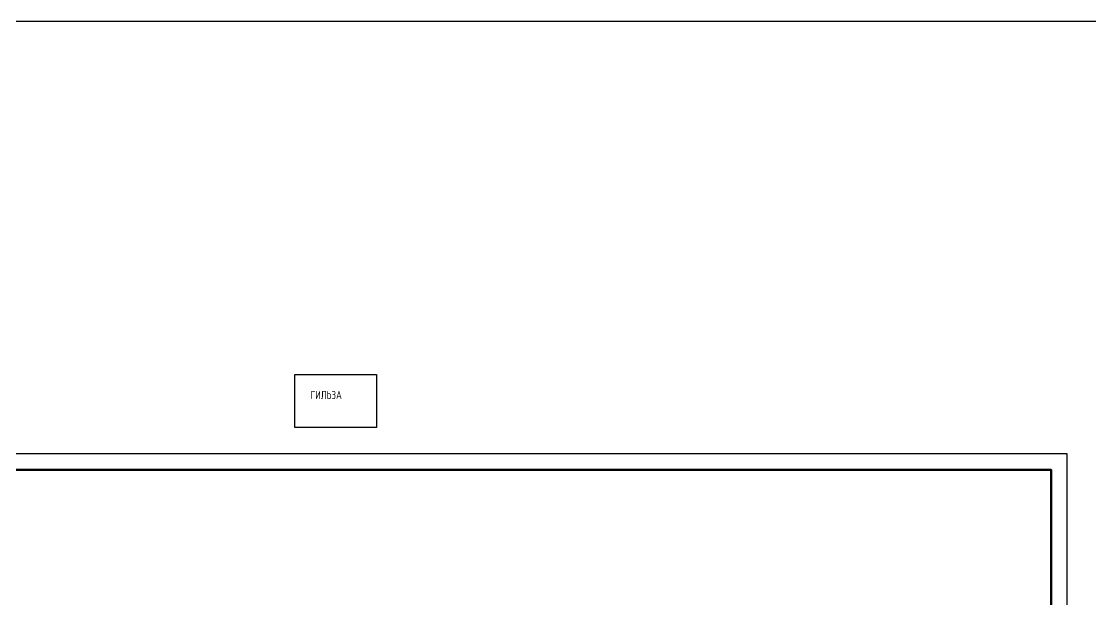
# Model space of a CAD drawing. Header units: millimetres. Extents: x 10051 to 26505, y 4675 to 5194.
# Drawn here: x 20513.7 to 20847.6, y 5013.6 to 5194.3 of the extents above; entities that cross this region are included whole.
import ezdxf
from ezdxf.enums import TextEntityAlignment as Align

# ---------------------------------------------------------------- set-up
doc = ezdxf.new("R2010")
doc.units = ezdxf.units.MM
doc.layers.get('0').update_dxf_attribs({"lineweight": 15})
for name, color, linetype, lineweight in [('_НС', 1, 'Continuous', 30), ('OFORMLENIE', 7, 'Continuous', 25), ('Построение', 7, 'Continuous', 30)]:
    doc.layers.add(name, color=color, linetype=linetype, lineweight=lineweight)
doc.styles.add('GOST_2.304', font='CS_Gost2304.shx', dxfattribs={"height": 2.5})
doc.styles.add('TNR_30', font='times.ttf', dxfattribs={"height": 3})

# ---------------------------------------------------------------- blocks, each defined once
blk = doc.blocks.new('*U1752')
at = {"linetype": 'ByBlock', "lineweight": -2}
blk.add_lwpolyline([(420, 297), (0, 297), (0, 0), (420, 0)], close=True, dxfattribs=at)
at = {"linetype": 'ByBlock', "lineweight": 50}
blk.add_lwpolyline([(20, 292), (415, 292), (415, 5), (20, 5)], close=True, dxfattribs=at)
at = {"linetype": 'ByBlock', "lineweight": -2, "style": 'TNR_30'}
blk.add_attdef('ВЕРХНИЙ_НОМЕР_ЛИСТА', text='', height=3, dxfattribs=at).set_placement((410, 287), align=Align.MIDDLE_CENTER)

msp = doc.modelspace()

# ---------------------------------------------------------------- linework, layer by layer
at = {"layer": '_НС'}
msp.add_lwpolyline([(20599.06, 5084), (20624.54, 5084), (20624.54, 5067.37), (20599.06, 5067.37)], close=True, dxfattribs=at)
at = {"layer": 'Построение', "color": 3}
msp.add_lwpolyline([(10050.53, 4674.72), (26505.36, 4674.72), (26505.36, 5194.3), (10050.53, 5194.3)], close=True, dxfattribs=at)

# ---------------------------------------------------------------- block references
at = {"layer": 'OFORMLENIE'}
msp.add_blockref('*U1752', (20420.26, 4762.19), dxfattribs=at)

# ---------------------------------------------------------------- texts
at = {"style": 'GOST_2.304'}
msp.add_text('ГИЛЬЗА', height=2.5, dxfattribs=at).set_placement((20603.92, 5076.32))

doc.saveas('drawing.dxf')
